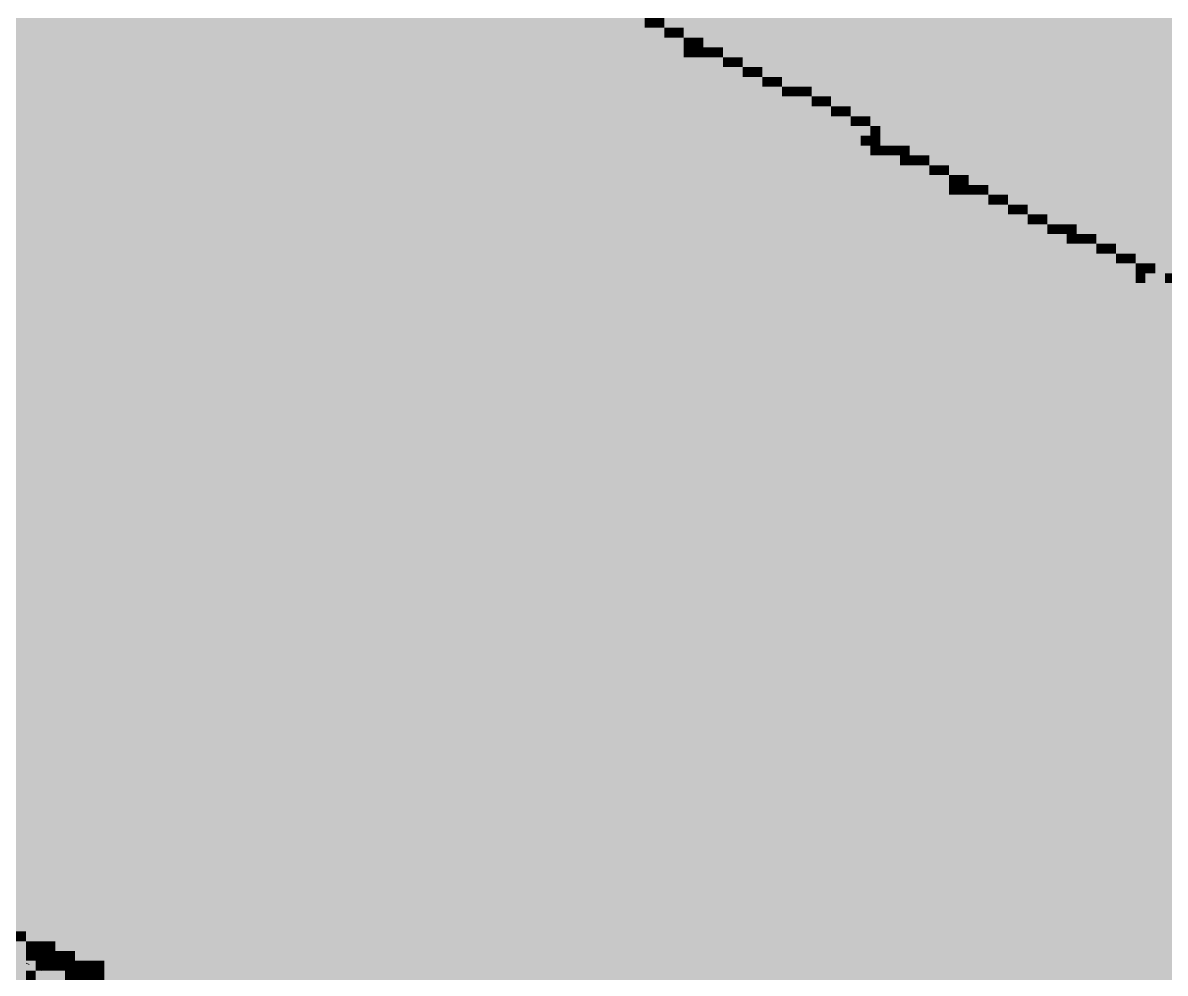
# Paper-space layout '03 3D Building and Roof' of a CAD drawing. Header units: millimetres. Extents: x 5 to 415, y 5 to 292.
# Drawn here: x 183.28 to 202.66, y 198.29 to 214.42 of the extents above; entities that cross this region are included whole.
import ezdxf

# ---------------------------------------------------------------- set-up
doc = ezdxf.new("R2010")
doc.units = ezdxf.units.MM
doc.layers.add('EXISTING', color=7, linetype='Continuous')
doc.layers.add('IMAGES', color=7, linetype='Continuous')

# ---------------------------------------------------------------- blocks, each defined once
blk = doc.blocks.new('SHEET_03')
at = {"layer": 'EXISTING', "color": 250, "lineweight": 9}
for p, q in [((183.388, 198.437), (183.336, 198.462)), ((183.599, 198.338), (183.547, 198.363)), ((184.444, 198.317), (184.496, 198.292))]:
    blk.add_line(p, q, dxfattribs=at)
at = {"layer": 'IMAGES', "color": 7}
for points in [[(150.671, 214.333), (193.33, 214.333), (150.671, 214.5), (193.33, 214.5)], [(193.33, 214.333), (193.83, 214.333), (193.33, 214.5), (193.83, 214.5)], [(193.83, 214.333), (193.997, 214.333), (193.83, 214.5), (193.997, 214.5)], [(193.997, 214.333), (194.163, 214.333), (193.997, 214.5), (194.163, 214.5)], [(194.163, 214.333), (203.495, 214.333), (194.163, 214.5), (203.495, 214.5)], [(151.005, 214.167), (193.663, 214.167), (151.005, 214.333), (193.663, 214.333)], [(193.663, 214.167), (194.163, 214.167), (193.663, 214.333), (194.163, 214.333)], [(194.163, 214.167), (194.33, 214.167), (194.163, 214.333), (194.33, 214.333)], [(194.33, 214.167), (194.496, 214.167), (194.33, 214.333), (194.496, 214.333)], [(194.496, 214.167), (203.828, 214.167), (194.496, 214.333), (203.828, 214.333)], [(151.338, 214), (194.163, 214), (151.338, 214.167), (194.163, 214.167)], [(151.838, 213.833), (194.496, 213.833), (151.838, 214), (194.496, 214)], [(194.163, 214), (194.496, 214), (194.163, 214.167), (194.496, 214.167)], [(194.496, 214), (194.663, 214), (194.496, 214.167), (194.663, 214.167)], [(194.496, 213.833), (194.663, 213.833), (194.496, 214), (194.663, 214)], [(194.663, 214), (194.83, 214), (194.663, 214.167), (194.83, 214.167)], [(194.663, 213.833), (194.83, 213.833), (194.663, 214), (194.83, 214)], [(194.83, 214), (204.161, 214), (194.83, 214.167), (204.161, 214.167)], [(194.83, 213.833), (194.996, 213.833), (194.83, 214), (194.996, 214)], [(194.996, 213.833), (195.163, 213.833), (194.996, 214), (195.163, 214)], [(195.163, 213.833), (204.828, 213.833), (195.163, 214), (204.828, 214)], [(152.171, 213.667), (194.663, 213.667), (152.171, 213.833), (194.663, 213.833)], [(194.663, 213.667), (195.163, 213.667), (194.663, 213.833), (195.163, 213.833)], [(195.163, 213.667), (195.33, 213.667), (195.163, 213.833), (195.33, 213.833)], [(195.33, 213.667), (195.496, 213.667), (195.33, 213.833), (195.496, 213.833)], [(195.496, 213.667), (204.828, 213.667), (195.496, 213.833), (204.828, 213.833)], [(152.504, 213.5), (195.163, 213.5), (152.504, 213.667), (195.163, 213.667)], [(195.163, 213.5), (195.496, 213.5), (195.163, 213.667), (195.496, 213.667)], [(195.496, 213.5), (195.663, 213.5), (195.496, 213.667), (195.663, 213.667)], [(195.663, 213.5), (195.83, 213.5), (195.663, 213.667), (195.83, 213.667)], [(195.83, 213.5), (205.161, 213.5), (195.83, 213.667), (205.161, 213.667)], [(152.838, 213.333), (195.496, 213.333), (152.838, 213.5), (195.496, 213.5)], [(195.496, 213.333), (195.83, 213.333), (195.496, 213.5), (195.83, 213.5)], [(195.83, 213.333), (195.996, 213.333), (195.83, 213.5), (195.996, 213.5)], [(195.996, 213.333), (196.163, 213.333), (195.996, 213.5), (196.163, 213.5)], [(196.163, 213.333), (205.494, 213.333), (196.163, 213.5), (205.494, 213.5)], [(153.171, 213.167), (195.83, 213.167), (153.171, 213.333), (195.83, 213.333)], [(195.83, 213.167), (196.163, 213.167), (195.83, 213.333), (196.163, 213.333)], [(196.163, 213.167), (196.329, 213.167), (196.163, 213.333), (196.329, 213.333)], [(196.329, 213.167), (196.496, 213.167), (196.329, 213.333), (196.496, 213.333)], [(196.496, 213.167), (196.663, 213.167), (196.496, 213.333), (196.663, 213.333)], [(196.663, 213.167), (205.994, 213.167), (196.663, 213.333), (205.994, 213.333)], [(153.671, 213), (196.163, 213), (153.671, 213.167), (196.163, 213.167)], [(196.163, 213), (196.663, 213), (196.163, 213.167), (196.663, 213.167)], [(196.663, 213), (196.829, 213), (196.663, 213.167), (196.829, 213.167)], [(196.829, 213), (196.996, 213), (196.829, 213.167), (196.996, 213.167)], [(196.996, 213), (206.328, 213), (196.996, 213.167), (206.328, 213.167)], [(153.671, 212.833), (196.496, 212.833), (153.671, 213), (196.496, 213)], [(154.504, 212.667), (196.996, 212.667), (154.504, 212.833), (196.996, 212.833)], [(196.496, 212.833), (196.996, 212.833), (196.496, 213), (196.996, 213)], [(196.996, 212.833), (197.163, 212.833), (196.996, 213), (197.163, 213)], [(196.996, 212.667), (197.329, 212.667), (196.996, 212.833), (197.329, 212.833)], [(197.163, 212.833), (197.329, 212.833), (197.163, 213), (197.329, 213)], [(197.329, 212.833), (206.661, 212.833), (197.329, 213), (206.661, 213)], [(197.329, 212.667), (197.496, 212.667), (197.329, 212.833), (197.496, 212.833)], [(197.496, 212.667), (197.663, 212.667), (197.496, 212.833), (197.663, 212.833)], [(197.663, 212.667), (207.161, 212.667), (197.663, 212.833), (207.161, 212.833)], [(154.671, 212.5), (197.329, 212.5), (154.671, 212.667), (197.329, 212.667)], [(197.329, 212.5), (197.663, 212.5), (197.329, 212.667), (197.663, 212.667)], [(197.663, 212.5), (197.829, 212.5), (197.663, 212.667), (197.829, 212.667)], [(197.829, 212.333), (207.661, 212.333), (197.829, 212.667), (207.661, 212.667)], [(155.004, 212.333), (197.496, 212.333), (155.004, 212.5), (197.496, 212.5)], [(197.496, 212.333), (197.663, 212.333), (197.496, 212.5), (197.663, 212.5)], [(197.663, 212.333), (197.829, 212.333), (197.663, 212.5), (197.829, 212.5)], [(155.337, 212.167), (197.663, 212.167), (155.337, 212.333), (197.663, 212.333)], [(197.663, 212.167), (197.829, 212.167), (197.663, 212.333), (197.829, 212.333)], [(197.829, 212.167), (197.996, 212.167), (197.829, 212.333), (197.996, 212.333)], [(197.996, 212.167), (198.162, 212.167), (197.996, 212.333), (198.162, 212.333)], [(198.162, 212.167), (198.329, 212.167), (198.162, 212.333), (198.329, 212.333)], [(198.329, 212.167), (207.994, 212.167), (198.329, 212.333), (207.994, 212.333)], [(155.837, 212), (197.829, 212), (155.837, 212.167), (197.829, 212.167)], [(197.829, 212), (198.162, 212), (197.829, 212.167), (198.162, 212.167)], [(198.162, 212), (198.329, 212), (198.162, 212.167), (198.329, 212.167)], [(198.329, 212), (198.496, 212), (198.329, 212.167), (198.496, 212.167)], [(198.496, 212), (198.662, 212), (198.496, 212.167), (198.662, 212.167)], [(198.662, 212), (208.327, 212), (198.662, 212.167), (208.327, 212.167)], [(156.17, 211.833), (198.162, 211.833), (156.17, 212), (198.162, 212)], [(198.162, 211.833), (198.662, 211.833), (198.162, 212), (198.662, 212)], [(198.662, 211.833), (198.829, 211.833), (198.662, 212), (198.829, 212)], [(198.829, 211.833), (198.996, 211.833), (198.829, 212), (198.996, 212)], [(198.996, 211.833), (208.66, 211.833), (198.996, 212), (208.66, 212)], [(156.337, 211.667), (198.662, 211.667), (156.337, 211.833), (198.662, 211.833)], [(156.67, 211.5), (198.996, 211.5), (156.67, 211.667), (198.996, 211.667)], [(198.662, 211.667), (198.996, 211.667), (198.662, 211.833), (198.996, 211.833)], [(198.996, 211.667), (199.162, 211.667), (198.996, 211.833), (199.162, 211.833)], [(198.996, 211.5), (199.162, 211.5), (198.996, 211.667), (199.162, 211.667)], [(199.162, 211.667), (199.329, 211.667), (199.162, 211.833), (199.329, 211.833)], [(199.162, 211.5), (199.329, 211.5), (199.162, 211.667), (199.329, 211.667)], [(199.329, 211.667), (209.16, 211.667), (199.329, 211.833), (209.16, 211.833)], [(199.329, 211.5), (199.496, 211.5), (199.329, 211.667), (199.496, 211.667)], [(199.496, 211.5), (199.662, 211.5), (199.496, 211.667), (199.662, 211.667)], [(199.662, 211.5), (209.494, 211.5), (199.662, 211.667), (209.494, 211.667)], [(157.003, 211.333), (199.162, 211.333), (157.003, 211.5), (199.162, 211.5)], [(199.162, 211.333), (199.662, 211.333), (199.162, 211.5), (199.662, 211.5)], [(199.662, 211.333), (199.829, 211.333), (199.662, 211.5), (199.829, 211.5)], [(199.829, 211.333), (199.995, 211.333), (199.829, 211.5), (199.995, 211.5)], [(199.995, 211.333), (209.827, 211.333), (199.995, 211.5), (209.827, 211.5)], [(157.337, 211.167), (199.662, 211.167), (157.337, 211.333), (199.662, 211.333)], [(199.662, 211.167), (199.995, 211.167), (199.662, 211.333), (199.995, 211.333)], [(199.995, 211.167), (200.162, 211.167), (199.995, 211.333), (200.162, 211.333)], [(200.162, 211.167), (200.329, 211.167), (200.162, 211.333), (200.329, 211.333)], [(200.329, 211.167), (210.16, 211.167), (200.329, 211.333), (210.16, 211.333)], [(157.837, 211), (199.995, 211), (157.837, 211.167), (199.995, 211.167)], [(199.995, 211), (200.329, 211), (199.995, 211.167), (200.329, 211.167)], [(200.329, 211), (200.495, 211), (200.329, 211.167), (200.495, 211.167)], [(200.495, 211), (200.662, 211), (200.495, 211.167), (200.662, 211.167)], [(200.662, 211), (210.66, 211), (200.662, 211.167), (210.66, 211.167)], [(158.17, 210.833), (200.329, 210.833), (158.17, 211), (200.329, 211)], [(200.329, 210.833), (200.662, 210.833), (200.329, 211), (200.662, 211)], [(200.662, 210.833), (200.829, 210.833), (200.662, 211), (200.829, 211)], [(200.829, 210.833), (200.995, 210.833), (200.829, 211), (200.995, 211)], [(200.995, 210.833), (201.162, 210.833), (200.995, 211), (201.162, 211)], [(201.162, 210.833), (210.993, 210.833), (201.162, 211), (210.993, 211)], [(158.67, 210.667), (200.662, 210.667), (158.67, 210.833), (200.662, 210.833)], [(200.662, 210.667), (200.995, 210.667), (200.662, 210.833), (200.995, 210.833)], [(200.995, 210.667), (201.162, 210.667), (200.995, 210.833), (201.162, 210.833)], [(201.162, 210.667), (201.329, 210.667), (201.162, 210.833), (201.329, 210.833)], [(201.329, 210.667), (201.495, 210.667), (201.329, 210.833), (201.495, 210.833)], [(201.495, 210.667), (211.327, 210.667), (201.495, 210.833), (211.327, 210.833)], [(159.003, 210.5), (200.995, 210.5), (159.003, 210.667), (200.995, 210.667)], [(159.336, 210.333), (201.329, 210.333), (159.336, 210.5), (201.329, 210.5)], [(200.995, 210.5), (201.495, 210.5), (200.995, 210.667), (201.495, 210.667)], [(201.329, 210.333), (201.828, 210.333), (201.329, 210.5), (201.828, 210.5)], [(201.495, 210.5), (201.662, 210.5), (201.495, 210.667), (201.662, 210.667)], [(201.662, 210.5), (201.828, 210.5), (201.662, 210.667), (201.828, 210.667)], [(201.828, 210.5), (211.827, 210.5), (201.828, 210.667), (211.827, 210.667)], [(201.828, 210.333), (201.995, 210.333), (201.828, 210.5), (201.995, 210.5)], [(201.995, 210.333), (202.162, 210.333), (201.995, 210.5), (202.162, 210.5)], [(202.162, 210.333), (212.16, 210.333), (202.162, 210.5), (212.16, 210.5)], [(159.67, 210.167), (201.828, 210.167), (159.67, 210.333), (201.828, 210.333)], [(201.828, 210.167), (202.162, 210.167), (201.828, 210.333), (202.162, 210.333)], [(202.162, 210.167), (202.328, 210.167), (202.162, 210.333), (202.328, 210.333)], [(202.328, 210.167), (202.495, 210.167), (202.328, 210.333), (202.495, 210.333)], [(202.495, 210.167), (212.493, 210.167), (202.495, 210.333), (212.493, 210.333)], [(159.836, 210), (202.162, 210), (159.836, 210.167), (202.162, 210.167)], [(202.162, 210), (202.328, 210), (202.162, 210.167), (202.328, 210.167)], [(202.328, 210), (202.662, 210), (202.328, 210.167), (202.662, 210.167)], [(202.662, 210), (202.828, 210), (202.662, 210.167), (202.828, 210.167)], [(160.17, 209.833), (202.328, 209.833), (160.17, 210), (202.328, 210)], [(202.328, 209.833), (202.828, 209.833), (202.328, 210), (202.828, 210)], [(160.669, 209.667), (202.828, 209.667), (160.669, 209.833), (202.828, 209.833)], [(161.169, 209.5), (203.162, 209.5), (161.169, 209.667), (203.162, 209.667)], [(161.336, 209.333), (203.495, 209.333), (161.336, 209.5), (203.495, 209.5)], [(161.669, 209.167), (203.995, 209.167), (161.669, 209.333), (203.995, 209.333)], [(162.169, 209), (204.328, 209), (162.169, 209.167), (204.328, 209.167)], [(162.502, 208.833), (204.495, 208.833), (162.502, 209), (204.495, 209)], [(162.836, 208.667), (204.994, 208.667), (162.836, 208.833), (204.994, 208.833)], [(163.002, 208.5), (205.328, 208.5), (163.002, 208.667), (205.328, 208.667)], [(163.502, 208.333), (205.661, 208.333), (163.502, 208.5), (205.661, 208.5)], [(163.836, 208.167), (205.994, 208.167), (163.836, 208.333), (205.994, 208.333)], [(164.169, 208), (206.328, 208), (164.169, 208.167), (206.328, 208.167)], [(164.502, 207.833), (206.661, 207.833), (164.502, 208), (206.661, 208)], [(164.835, 207.667), (207.161, 207.667), (164.835, 207.833), (207.161, 207.833)], [(165.335, 207.5), (207.494, 207.5), (165.335, 207.667), (207.494, 207.667)], [(165.669, 207.333), (207.827, 207.333), (165.669, 207.5), (207.827, 207.5)], [(166.168, 207.167), (208.161, 207.167), (166.168, 207.333), (208.161, 207.333)], [(166.335, 207), (208.494, 207), (166.335, 207.167), (208.494, 207.167)], [(166.668, 206.833), (208.994, 206.833), (166.668, 207), (208.994, 207)], [(166.668, 206.667), (209.16, 206.667), (166.668, 206.833), (209.16, 206.833)], [(167.335, 206.5), (209.494, 206.5), (167.335, 206.667), (209.494, 206.667)], [(167.668, 206.333), (209.827, 206.333), (167.668, 206.5), (209.827, 206.5)], [(168.001, 206.167), (210.327, 206.167), (168.001, 206.333), (210.327, 206.333)], [(168.501, 206), (210.66, 206), (168.501, 206.167), (210.66, 206.167)], [(168.835, 205.833), (210.993, 205.833), (168.835, 206), (210.993, 206)], [(169.334, 205.667), (211.327, 205.667), (169.334, 205.833), (211.327, 205.833)], [(169.668, 205.5), (211.66, 205.5), (169.668, 205.667), (211.66, 205.667)], [(169.834, 205.333), (212.16, 205.333), (169.834, 205.5), (212.16, 205.5)], [(170.334, 205.167), (212.493, 205.167), (170.334, 205.333), (212.493, 205.333)], [(170.668, 205), (212.66, 205), (170.668, 205.167), (212.66, 205.167)], [(171.167, 204.833), (212.993, 204.833), (171.167, 205), (212.993, 205)], [(171.334, 204.667), (213.493, 204.667), (171.334, 204.833), (213.493, 204.833)], [(171.667, 204.5), (213.826, 204.5), (171.667, 204.667), (213.826, 204.667)], [(172.001, 204.333), (214.159, 204.333), (172.001, 204.5), (214.159, 204.5)], [(172.501, 204.167), (214.493, 204.167), (172.501, 204.333), (214.493, 204.333)], [(172.834, 204), (214.826, 204), (172.834, 204.167), (214.826, 204.167)], [(173, 203.833), (215.326, 203.833), (173, 204), (215.326, 204)], [(173.334, 203.667), (215.659, 203.667), (173.334, 203.833), (215.659, 203.833)], [(173.834, 203.5), (215.992, 203.5), (173.834, 203.667), (215.992, 203.667)], [(174.167, 203.333), (216.326, 203.333), (174.167, 203.5), (216.326, 203.5)], [(174.5, 203.167), (216.659, 203.167), (174.5, 203.333), (216.659, 203.333)], [(174.833, 203), (216.992, 203), (174.833, 203.167), (216.992, 203.167)], [(175.333, 202.833), (217.326, 202.833), (175.333, 203), (217.326, 203)], [(175.667, 202.667), (217.659, 202.667), (175.667, 202.833), (217.659, 202.833)], [(176, 202.5), (217.992, 202.5), (176, 202.667), (217.992, 202.667)], [(176.167, 202.333), (217.992, 202.333), (176.167, 202.5), (217.992, 202.5)], [(176.5, 202.167), (218.159, 202.167), (176.5, 202.333), (218.159, 202.333)], [(177.166, 202), (253.485, 202), (177.166, 202.167), (253.485, 202.167)], [(177.333, 201.833), (253.819, 201.833), (177.333, 202), (253.819, 202)], [(178, 201.667), (254.152, 201.667), (178, 201.833), (254.152, 201.833)], [(178.166, 201.5), (222.158, 201.5), (178.166, 201.667), (222.158, 201.667)], [(178.333, 201.333), (222.158, 201.333), (178.333, 201.5), (222.158, 201.5)], [(178.666, 201.167), (222.158, 201.167), (178.666, 201.333), (222.158, 201.333)], [(179.166, 201), (222.325, 201), (179.166, 201.167), (222.325, 201.167)], [(179.499, 200.833), (222.825, 200.833), (179.499, 201), (222.825, 201)], [(179.666, 200.667), (214.159, 200.667), (179.666, 200.833), (214.159, 200.833)], [(180.166, 200.5), (213.993, 200.5), (180.166, 200.667), (213.993, 200.667)], [(180.499, 200.333), (213.326, 200.333), (180.499, 200.5), (213.326, 200.5)], [(180.832, 200.167), (213.16, 200.167), (180.832, 200.333), (213.16, 200.333)], [(181.332, 200), (212.66, 200), (181.332, 200.167), (212.66, 200.167)], [(181.499, 199.833), (212.493, 199.833), (181.499, 200), (212.493, 200)], [(181.999, 199.667), (212.326, 199.667), (181.999, 199.833), (212.326, 199.833)], [(182.332, 199.5), (212.493, 199.5), (182.332, 199.667), (212.493, 199.667)], [(182.832, 199.333), (211.493, 199.333), (182.832, 199.5), (211.493, 199.5)], [(182.999, 199.167), (210.993, 199.167), (182.999, 199.333), (210.993, 199.333)], [(182.999, 199), (183.332, 199), (182.999, 199.167), (183.332, 199.167)], [(183.332, 199), (210.827, 199), (183.332, 199.167), (210.827, 199.167)], [(183.165, 198.833), (183.332, 198.833), (183.165, 199), (183.332, 199)], [(183.332, 198.833), (183.665, 198.833), (183.332, 199), (183.665, 199)], [(183.665, 198.833), (210.16, 198.833), (183.665, 199), (210.16, 199)], [(183.165, 198.5), (183.332, 198.5), (183.165, 198.833), (183.332, 198.833)], [(183.332, 198.667), (183.499, 198.667), (183.332, 198.833), (183.499, 198.833)], [(183.499, 198.667), (183.665, 198.667), (183.499, 198.833), (183.665, 198.833)], [(183.665, 198.667), (183.832, 198.667), (183.665, 198.833), (183.832, 198.833)], [(183.832, 198.667), (184.165, 198.667), (183.832, 198.833), (184.165, 198.833)], [(184.165, 198.667), (209.994, 198.667), (184.165, 198.833), (209.994, 198.833)], [(183.165, 198.333), (183.499, 198.333), (183.165, 198.5), (183.499, 198.5)], [(183.332, 198.5), (183.499, 198.5), (183.332, 198.667), (183.499, 198.667)], [(183.499, 198.5), (183.665, 198.5), (183.499, 198.667), (183.665, 198.667)], [(183.499, 198.333), (183.665, 198.333), (183.499, 198.5), (183.665, 198.5)], [(183.665, 198.5), (183.832, 198.5), (183.665, 198.667), (183.832, 198.667)], [(183.665, 198.333), (183.832, 198.333), (183.665, 198.5), (183.832, 198.5)], [(183.832, 198.5), (183.998, 198.5), (183.832, 198.667), (183.998, 198.667)], [(183.832, 198.333), (183.998, 198.333), (183.832, 198.5), (183.998, 198.5)], [(183.998, 198.5), (184.165, 198.5), (183.998, 198.667), (184.165, 198.667)], [(183.998, 198.333), (184.165, 198.333), (183.998, 198.5), (184.165, 198.5)], [(184.165, 198.5), (184.498, 198.5), (184.165, 198.667), (184.498, 198.667)], [(184.165, 198.333), (184.332, 198.333), (184.165, 198.5), (184.332, 198.5)], [(184.332, 198.333), (184.498, 198.333), (184.332, 198.5), (184.498, 198.5)], [(184.498, 198.5), (209.994, 198.5), (184.498, 198.667), (209.994, 198.667)], [(184.498, 198.333), (184.665, 198.333), (184.498, 198.5), (184.665, 198.5)], [(184.665, 198.333), (210.16, 198.333), (184.665, 198.5), (210.16, 198.5)], [(182.999, 198.167), (183.332, 198.167), (182.999, 198.333), (183.332, 198.333)], [(183.332, 198.167), (183.499, 198.167), (183.332, 198.333), (183.499, 198.333)], [(183.499, 198.167), (183.998, 198.167), (183.499, 198.333), (183.998, 198.333)], [(183.998, 198.167), (184.165, 198.167), (183.998, 198.333), (184.165, 198.333)], [(184.165, 198.167), (184.332, 198.167), (184.165, 198.333), (184.332, 198.333)], [(184.332, 198.167), (184.498, 198.167), (184.332, 198.333), (184.498, 198.333)], [(184.498, 198.167), (184.665, 198.167), (184.498, 198.333), (184.665, 198.333)], [(184.665, 198.167), (184.998, 198.167), (184.665, 198.333), (184.998, 198.333)], [(184.998, 198.167), (251.486, 198.167), (184.998, 198.333), (251.486, 198.333)]]:
    blk.add_solid(points, dxfattribs=at)

psp = doc.layouts.new('03 3D Building and Roof')

# ---------------------------------------------------------------- block references
psp.add_blockref('SHEET_03', (0, 0))

doc.saveas('drawing.dxf')
